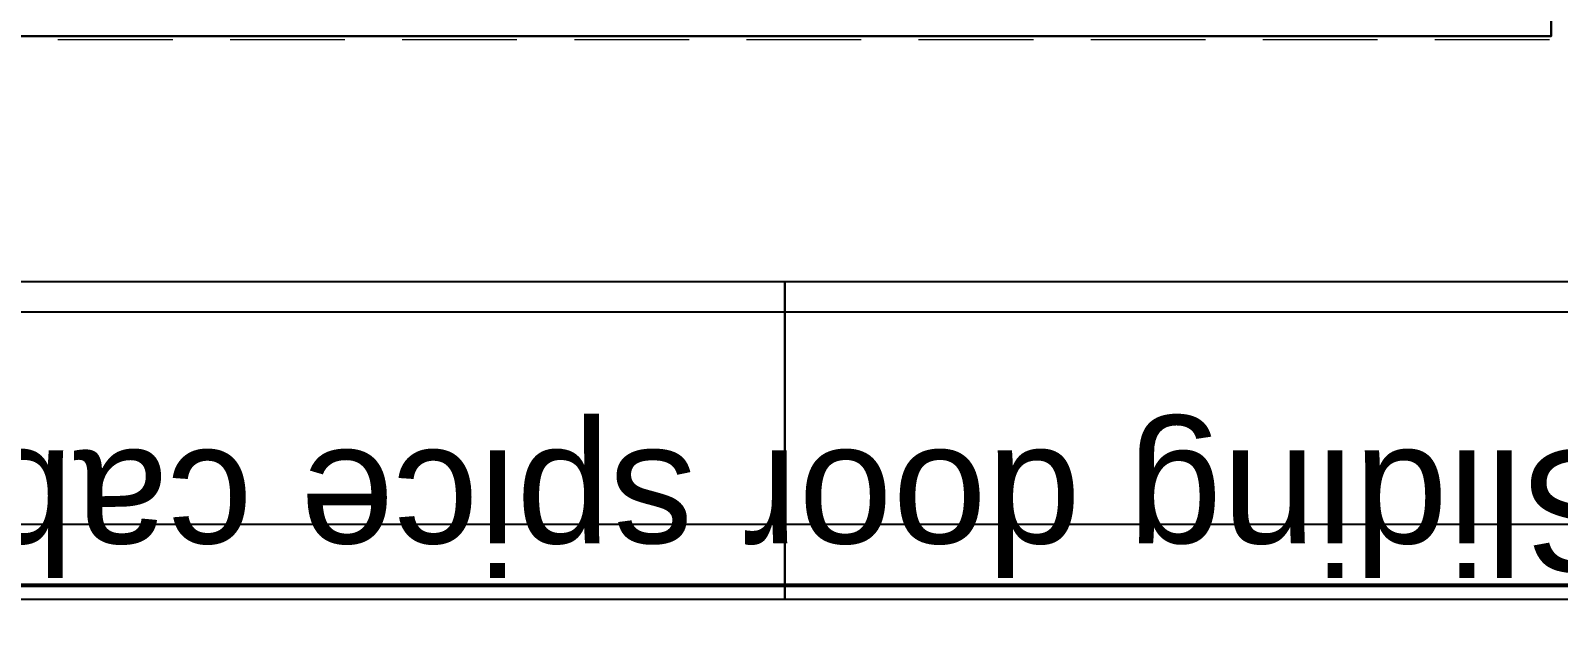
# Model space of a CAD drawing. Header units: millimetres. Extents: x -5841 to 140562, y 1006 to 102310.
# Drawn here: x 98995 to 100010, y 14264 to 14661 of the extents above; entities that cross this region are included whole.
import ezdxf

# ---------------------------------------------------------------- set-up
doc = ezdxf.new("R2010")
doc.units = ezdxf.units.MM
doc.header["$LTSCALE"] = 10
doc.layers.add('PDF18_0', color=7, linetype='Continuous')
doc.layers.add('PDF18_Text', color=7, linetype='Continuous')
for name, color, linetype, true_color in [('PDF18_1-Cab-01', 251, 'Continuous', 0x545454), ('PDF18_1-Cab_2D-01', 251, 'Continuous', 0x545454), ('PDF18_1-Shape-01', 140, 'Continuous', 0x00bfff), ('PDF18_F-2DFurniture-01', 251, 'Continuous', 0x545454), ('PDF18_F-Furniture-01', 11, 'Continuous', 0xdd6e8a)]:
    doc.layers.add(name, color=color, linetype=linetype, true_color=true_color)
doc.styles.add('PDF ArialMT', font='arial.ttf')

msp = doc.modelspace()

# ---------------------------------------------------------------- linework, layer by layer
at = {"layer": 'PDF18_0', "lineweight": 25}
for points in [[(100005.2, 15294.4), (100005.2, 14657.3), (98985, 14657.3), (98985, 15294.4), (97782.8, 15294.4), (97782.8, 14292.2), (101226.5, 14292.2), (101226.5, 15294.4)], [(99496.2, 14283.7), (99496.2, 14494.3), (97763.7, 14494.3), (97763.7, 14283.7)], [(101215.9, 14283.7), (101215.9, 14494.3), (99496.2, 14494.3), (99496.2, 14283.7)]]:
    msp.add_lwpolyline(points, close=True, dxfattribs=at)
at = {"layer": 'PDF18_0', "color": 252, "lineweight": 0, "true_color": 0x939598}
for points in [[(99013.6, 14655.2), (99089.8, 14655.2)], [(99127.9, 14655.2), (99204.1, 14655.2)], [(99242.2, 14655.2), (99318.4, 14655.2)], [(99356.5, 14655.2), (99432.7, 14655.2)], [(99470.8, 14655.2), (99547, 14655.2)], [(99585.1, 14655.2), (99661.3, 14655.2)], [(99699.4, 14655.2), (99775.6, 14655.2)], [(99813.7, 14655.2), (99889.9, 14655.2)], [(99928, 14655.2), (100004.1, 14655.2)]]:
    msp.add_lwpolyline(points, dxfattribs=at)
at = {"layer": 'PDF18_1-Cab-01', "lineweight": 25}
for points in [[(99496.2, 14474.2), (98596.6, 14474.2), (98596.6, 14333.5), (99496.2, 14333.5)], [(100395.7, 14474.2), (99496.2, 14474.2), (99496.2, 14333.5), (100395.7, 14333.5)]]:
    msp.add_lwpolyline(points, close=True, dxfattribs=at)
at = {"layer": 'PDF18_1-Cab_2D-01', "lineweight": 25}
for points in [[(99496.2, 14333.5), (99496.2, 14474.2), (98596.6, 14474.2), (98596.6, 14333.5)], [(100395.7, 14333.5), (100395.7, 14474.2), (99496.2, 14474.2), (99496.2, 14333.5)]]:
    msp.add_lwpolyline(points, close=True, dxfattribs=at)
at = {"layer": 'PDF18_1-Shape-01', "lineweight": 25}
msp.add_lwpolyline([(100005.2, 15294.4), (101226.5, 15294.4), (101226.5, 14292.2), (97782.8, 14292.2), (97782.8, 15294.4), (98985, 15294.4), (98985, 14657.3), (100005.2, 14657.3)], close=True, dxfattribs=at)
at = {"layer": 'PDF18_F-2DFurniture-01', "lineweight": 25}
msp.add_lwpolyline([(98854.8, 14293.3), (100354.4, 14293.3), (100354.4, 13943), (98854.8, 13943)], close=True, dxfattribs=at)
at = {"layer": 'PDF18_F-Furniture-01', "lineweight": 25}
msp.add_lwpolyline([(98854.8, 13303.7), (100354.4, 13303.7), (100354.4, 14293.3), (98854.8, 14293.3)], close=True, dxfattribs=at)

# ---------------------------------------------------------------- texts
at = {"layer": 'PDF18_Text', "insert": (100061.5, 14354.4), "char_height": 80.467, "attachment_point": 4, "rotation": 180, "style": 'PDF ArialMT'}
msp.add_mtext('Sliding door spice cabs', dxfattribs=at)

doc.saveas('drawing.dxf')
